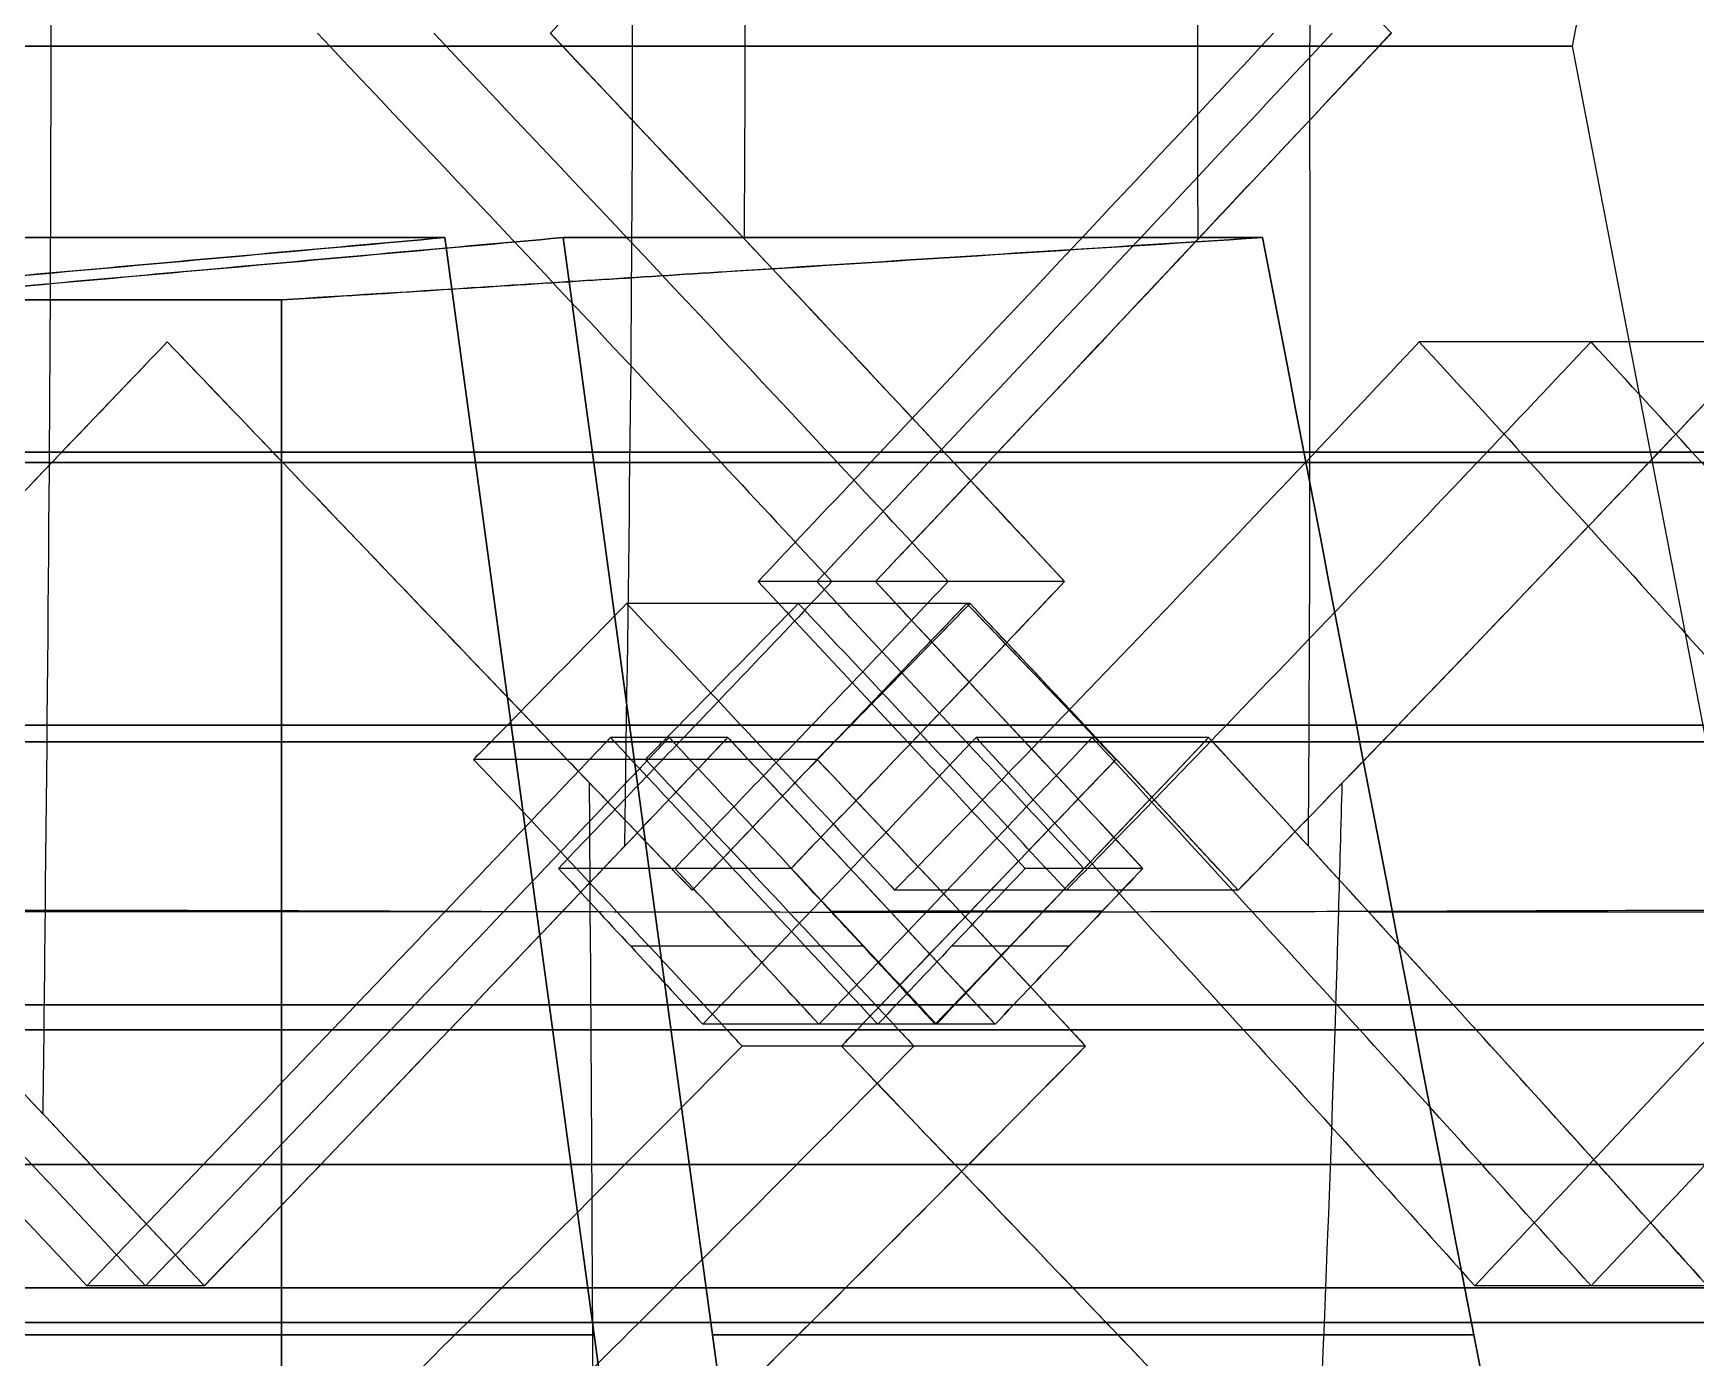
# Model space of a CAD drawing. Header units: millimetres. Extents: x -184 to 184, y -148 to 146.
# Drawn here: x 16.05 to 35.65, y -16.62 to -1 of the extents above; entities that cross this region are included whole.
import ezdxf

# ---------------------------------------------------------------- set-up
doc = ezdxf.new("R2010")
doc.units = ezdxf.units.MM
doc.header["$MEASUREMENT"] = 0
doc.layers.add('Rim', color=1, linetype='Continuous', true_color=0xff0000)
doc.layers.add('Tyre', color=7, linetype='Continuous', true_color=0x000000)

msp = doc.modelspace()

# ---------------------------------------------------------------- linework, layer by layer
at = {"layer": 'Rim'}
msp.add_lwpolyline([(39.275, -27.538), (34.201, -1.155)], dxfattribs=at)
at = {"layer": 'Rim', "extrusion": (-4.15509e-16, 1, 0)}
msp.add_circle((0, 0, -1.155), 34.201, dxfattribs=at)
at = {"layer": 'Rim', "extrusion": (0, 1, 0)}
msp.add_circle((0, 0, -14.346), 36.738, dxfattribs=at)
at = {"layer": 'Rim', "extrusion": (-3.52178e-15, 1, -1.1894e-14)}
msp.add_arc((0, 0, -3.411), 30.562, 91.8504, 133.1496, dxfattribs=at)
at = {"layer": 'Rim', "extrusion": (-6.34579e-15, 1, 1.18746e-14)}
msp.add_arc((0, 0, -3.411), 30.562, 226.8504, 268.1496, dxfattribs=at)
at = {"layer": 'Rim', "extrusion": (-6.43289e-15, 1, -4.09177e-15)}
msp.add_arc((0, 0, -3.411), 30.562, 136.8504, 178.1496, dxfattribs=at)
at = {"layer": 'Rim', "extrusion": (-4.68674e-15, 1, 5.14127e-16)}
msp.add_arc((0, 0, -3.411), 30.562, 181.8504, 223.1496, dxfattribs=at)
at = {"layer": 'Rim', "extrusion": (-3.61692e-08, 1, 8.11562e-09)}
msp.add_arc((0, 0, -4.146), 19, 182.9772, 222.0228, dxfattribs=at)
at = {"layer": 'Rim', "extrusion": (-3.13141e-08, 1, -1.98369e-08)}
msp.add_arc((0, 0, -4.146), 19, 137.9772, 177.0228, dxfattribs=at)
at = {"layer": 'Rim', "extrusion": (0, 1, 0)}
for start, end in [(91.7109, 133.2891), (226.7109, 268.2891), (136.7109, 178.2891), (181.7109, 223.2891)]:
    msp.add_arc((0, 0, -16.354), 33.051, start, end, dxfattribs=at)
at = {"layer": 'Rim'}
for points, degree in [([(34.201, -1.155), (36.738, 12.037), (39.275, 25.229)], 2), ([(20.901, -3.411, 22.297), (22.075, -12.04, 23.471), (23.249, -20.668, 24.645), (24.423, -29.296, 25.818)], 3), ([(24.423, -29.296, -25.818), (23.249, -20.668, -24.645), (22.075, -12.039, -23.471), (20.901, -3.411, -22.297)], 3), ([(25.818, -29.296, 24.423), (24.645, -20.668, 23.249), (23.471, -12.039, 22.075), (22.297, -3.411, 20.901)], 3), ([(22.297, -3.411, -20.901), (23.471, -12.04, -22.075), (24.645, -20.668, -23.249), (25.818, -29.296, -24.423)], 3), ([(35.526, -29.296, -0.987), (33.866, -20.668, -0.987), (32.206, -12.039, -0.987), (30.546, -3.411, -0.987)], 3), ([(30.546, -3.411, 0.987), (32.206, -12.04, 0.987), (33.866, -20.668, 0.987), (35.526, -29.296, 0.987)], 3), ([(18.974, -4.146, 0.987), (18.974, -23.248, 0.987), (18.974, -42.349, 0.987)], 2), ([(18.974, -42.349, -0.987), (18.974, -23.248, -0.987), (18.974, -4.146, -0.987)], 2)]:
    msp.add_open_spline(points, degree=degree, dxfattribs=at)
for points, knots in [([(20.901, -3.411, -22.297), (19.435, -3.543, -20.83), (17.968, -3.675, -19.363), (15.768, -3.873, -17.163), (15.034, -3.939, -16.43), (13.774, -4.052, -15.169), (13.246, -4.099, -14.642), (12.719, -4.146, -14.115)], [0, 0, 0, 0, 6.235432, 6.235432, 9.353148, 9.353148, 11.594778, 11.594778, 11.594778, 11.594778]), ([(12.719, -4.146, 14.115), (12.846, -4.135, 14.241), (12.972, -4.124, 14.368), (13.467, -4.079, 14.863), (13.837, -4.046, 15.232), (14.946, -3.946, 16.342), (15.688, -3.88, 17.083), (17.918, -3.679, 19.314), (19.408, -3.546, 20.804), (20.901, -3.411, 22.297)], [1.699926, 1.699926, 1.699926, 1.699926, 2.243226, 2.243226, 3.820114, 3.820114, 6.974567, 6.974567, 13.285135, 13.285135, 13.285135, 13.285135]), ([(22.297, -3.411, 20.901), (20.83, -3.543, 19.435), (19.363, -3.675, 17.968), (17.163, -3.873, 15.768), (16.43, -3.939, 15.034), (15.169, -4.052, 13.774), (14.642, -4.099, 13.246), (14.115, -4.146, 12.719)], [0, 0, 0, 0, 6.235432, 6.235432, 9.353148, 9.353148, 11.594778, 11.594778, 11.594778, 11.594778]), ([(14.115, -4.146, -12.719), (14.241, -4.135, -12.846), (14.368, -4.124, -12.972), (14.863, -4.079, -13.467), (15.232, -4.046, -13.837), (16.342, -3.946, -14.946), (17.083, -3.88, -15.688), (19.314, -3.679, -17.918), (20.804, -3.546, -19.408), (22.297, -3.411, -20.901)], [1.699925, 1.699925, 1.699925, 1.699925, 2.243225, 2.243225, 3.820113, 3.820113, 6.974566, 6.974566, 13.285135, 13.285135, 13.285135, 13.285135]), ([(30.546, -3.411, -0.987), (28.472, -3.543, -0.987), (26.397, -3.675, -0.987), (23.286, -3.873, -0.987), (22.249, -3.939, -0.987), (20.466, -4.052, -0.987), (19.72, -4.099, -0.987), (18.974, -4.146, -0.987)], [0, 0, 0, 0, 6.235432, 6.235432, 9.353148, 9.353148, 11.594778, 11.594778, 11.594778, 11.594778]), ([(18.974, -4.146, 0.987), (19.154, -4.135, 0.987), (19.332, -4.124, 0.987), (20.033, -4.079, 0.987), (20.555, -4.046, 0.987), (22.124, -3.946, 0.987), (23.173, -3.88, 0.987), (26.327, -3.679, 0.987), (28.435, -3.546, 0.987), (30.546, -3.411, 0.987)], [1.699926, 1.699926, 1.699926, 1.699926, 2.243226, 2.243226, 3.820114, 3.820114, 6.974567, 6.974567, 13.285135, 13.285135, 13.285135, 13.285135])]:
    msp.add_open_spline(points, degree=3, knots=knots, dxfattribs=at)
at = {"layer": 'Tyre'}
for p, q in [((17.628, -4.641, 132.051), (17.628, -4.641, 121.884)), ((36.444, -4.641, -128.141), (32.393, -4.641, -118.816)), ((16.265, -6.065, 132.194), (16.265, -6.065, 122.027)), ((18.991, -6.065, 131.817), (18.991, -6.065, 121.65)), ((26.904, -6.065, 130.469), (24.161, -6.065, 120.679)), ((27.305, -6.065, -130.385), (25.921, -6.065, -120.313)), ((35.101, -6.065, -128.47), (31.05, -6.065, -119.144)), ((37.751, -6.065, -127.729), (33.7, -6.065, -118.404)), ((25.979, -7.469, -130.61), (24.595, -7.469, -120.537)), ((28.21, -7.469, 130.146), (25.467, -7.469, 120.356)), ((27.095, -7.727, -130.284), (23.045, -7.727, -120.958)), ((27.056, -7.727, 130.292), (27.056, -7.727, 120.125)), ((25.496, -9.358, -130.521), (21.446, -9.358, -121.196)), ((22.143, -9.358, 131.175), (22.143, -9.358, 121.008)), ((24.19, -9.358, -130.873), (22.806, -9.358, -120.8)), ((24.238, -9.308, -130.867), (22.854, -9.308, -120.794)), ((24.285, -9.358, -130.855), (22.901, -9.358, -120.783)), ((26.413, -9.358, 130.435), (23.67, -9.358, 120.645)), ((28.627, -9.358, -129.893), (24.577, -9.358, -120.568)), ((25.495, -9.358, 130.544), (25.495, -9.358, 120.377)), ((27.742, -9.358, -130.159), (26.358, -9.358, -120.086)), ((29.861, -9.358, 129.697), (27.118, -9.358, 119.906)), ((29.909, -9.308, 129.689), (27.166, -9.308, 119.898)), ((29.955, -9.358, 129.675), (27.212, -9.358, 119.885)), ((31.954, -9.358, -129.137), (27.903, -9.358, -119.811)), ((28.617, -9.358, 129.873), (28.617, -9.358, 119.705)), ((25.292, -9.566, -130.548), (21.241, -9.566, -121.223)), ((28.816, -9.566, 129.816), (28.816, -9.566, 119.649)), ((24.984, -10.851, 130.631), (22.241, -10.851, 120.841)), ((29.131, -10.851, -129.77), (27.747, -10.851, -119.697)), ((23.819, -11.109, 130.775), (23.819, -11.109, 120.608)), ((30.257, -11.109, -129.437), (26.206, -11.109, -120.112)), ((25.836, -11.77, 130.411), (23.093, -11.77, 120.621)), ((28.262, -11.77, -129.907), (26.878, -11.77, -119.835)), ((26.685, -12.69, 130.18), (23.942, -12.69, 120.39)), ((27.391, -12.69, -130.034), (26.007, -12.69, -119.961)), ((20.957, -12.755, -131.23), (19.573, -12.755, -121.158)), ((28.278, -12.755, -129.762), (24.228, -12.755, -120.437)), ((25.763, -12.755, 130.285), (25.763, -12.755, 120.118)), ((33.063, -12.755, 128.715), (30.32, -12.755, 118.924)), ((28.457, -12.948, -129.71), (24.406, -12.948, -120.385)), ((25.579, -12.948, 130.308), (25.579, -12.948, 120.141)), ((18.064, -15.776, -131.416), (16.68, -15.776, -121.344)), ((35.791, -15.776, 127.733), (33.048, -15.776, 117.943)), ((25.218, -16.206, -130.082), (21.167, -16.206, -120.757)), ((28.698, -16.206, 129.359), (28.698, -16.206, 119.192))]:
    msp.add_line(p, q, dxfattribs=at)
at = {"layer": 'Tyre', "extrusion": (0, 1, 0)}
for centre, radius in [((-0.002, 0, -6.065), 128.817), ((-0.002, 0, -5.943), 124.819), ((-0.002, 0, -9.163), 124.692), ((-0.002, 0, -9.358), 128.687), ((-0.002, 0, -12.46), 124.497), ((-0.002, 0, -12.755), 128.486), ((-0.002, 0, -15.797), 124.225), ((-0.002, 0, -16.206), 128.204)]:
    msp.add_circle(centre, radius, dxfattribs=at)
at = {"layer": 'Tyre'}
for points, knots in [([(16.164, -13.749, -131.838), (16.173, -12.954, -131.897), (16.219, -8.694, -132.18), (16.289, -0.961, -132.395), (16.218, 6.745, -132.182), (16.172, 10.979, -131.897), (16.164, 11.747, -131.839)], [30.013322, 30.013322, 30.013322, 30.013322, 32.39871, 42.799028, 53.199346, 55.50591, 55.50591, 55.50591, 55.50591]), ([(23.023, -10.588, -131.02), (23.071, -7.386, -131.199), (23.161, -0.987, -131.367), (23.071, 5.411, -131.207), (23.023, 8.587, -131.022)], [33.173921, 33.173921, 33.173921, 33.173921, 42.799028, 52.345621, 52.345621, 52.345621, 52.345621]), ([(31.085, -10.588, 129.344), (31.111, -7.386, 129.528), (31.096, -0.987, 129.718), (31.115, 5.411, 129.535), (31.086, 8.587, 129.346)], [33.173921, 33.173921, 33.173921, 33.173921, 42.799028, 52.345621, 52.345621, 52.345621, 52.345621]), ([(28.21, 5.467, 130.147), (27.22, 4.4, 130.4), (26.225, 3.333, 130.631), (24.201, 1.177, 131.064), (23.175, 0.087, 131.262), (22.146, -1.001, 131.46)], [-373.109176, -373.109176, -373.109176, -373.109176, -368.676402, -368.676402, -364.144796, -364.144796, -364.144796, -364.144796]), ([(25.979, 5.467, -130.61), (26.988, 4.4, -130.448), (27.993, 3.333, -130.264), (30.021, 1.177, -129.855), (31.042, 0.087, -129.627), (32.064, -1.001, -129.399)], [-373.109176, -373.109176, -373.109176, -373.109176, -368.676402, -368.676402, -364.144796, -364.144796, -364.144796, -364.144796]), ([(24.434, -3.428, 131.004), (24.44, -2.606, 131.014), (24.446, -0.987, 131.024), (24.441, 0.631, 131.018), (24.435, 1.427, 131.01)], [40.336225, 40.336225, 40.336225, 40.336225, 42.799028, 45.183821, 45.183821, 45.183821, 45.183821]), ([(29.784, -3.428, -129.892), (29.783, -2.606, -129.904), (29.781, -0.987, -129.916), (29.783, 0.631, -129.908), (29.785, 1.427, -129.899)], [40.336225, 40.336225, 40.336225, 40.336225, 42.799028, 45.183821, 45.183821, 45.183821, 45.183821]), ([(19.398, -1.001, 121.646), (20.998, -2.687, 121.374), (22.586, -4.375, 121.052), (24.161, -6.065, 120.679), (24.597, -6.533, 120.575), (25.032, -7.001, 120.468), (25.467, -7.469, 120.356)], [-866.838133, -866.838133, -866.838133, -866.838133, -859.818454, -859.818454, -859.818454, -857.873838, -857.873838, -857.873838, -857.873838]), ([(26.838, -7.469, 125.251), (26.404, -7.001, 125.363), (25.969, -6.533, 125.47), (25.532, -6.065, 125.574), (23.958, -4.375, 125.947), (22.37, -2.687, 126.269), (20.77, -1.001, 126.541)], [857.873838, 857.873838, 857.873838, 857.873838, 859.818454, 859.818454, 859.818454, 866.838133, 866.838133, 866.838133, 866.838133]), ([(28.21, -7.469, 130.146), (27.776, -7.001, 130.258), (27.34, -6.533, 130.365), (26.904, -6.065, 130.469), (25.329, -4.375, 130.842), (23.741, -2.687, 131.164), (22.142, -1.001, 131.436)], [857.873838, 857.873838, 857.873838, 857.873838, 859.818454, 859.818454, 859.818454, 866.838133, 866.838133, 866.838133, 866.838133]), ([(22.146, -1.001, 131.46), (23.173, -2.089, 131.253), (24.2, -3.178, 131.057), (26.224, -5.335, 130.628), (27.22, -6.402, 130.399), (28.21, -7.469, 130.146)], [-364.144796, -364.144796, -364.144796, -364.144796, -359.613713, -359.613713, -355.180501, -355.180501, -355.180501, -355.180501]), ([(30.674, -1.001, -119.303), (29.099, -2.687, -119.691), (27.514, -4.375, -120.028), (25.921, -6.065, -120.313), (25.479, -6.533, -120.392), (25.037, -7.001, -120.467), (24.595, -7.469, -120.537)], [-866.838133, -866.838133, -866.838133, -866.838133, -859.818454, -859.818454, -859.818454, -857.873838, -857.873838, -857.873838, -857.873838]), ([(25.287, -7.469, -125.574), (25.73, -7.001, -125.503), (26.172, -6.533, -125.428), (26.613, -6.065, -125.349), (28.206, -4.375, -125.064), (29.791, -2.687, -124.727), (31.367, -1.001, -124.339)], [857.873838, 857.873838, 857.873838, 857.873838, 859.818454, 859.818454, 859.818454, 866.838133, 866.838133, 866.838133, 866.838133]), ([(32.064, -1.001, -129.399), (31.04, -2.089, -129.618), (30.019, -3.178, -129.847), (27.993, -5.335, -130.26), (26.988, -6.402, -130.447), (25.979, -7.469, -130.61)], [-364.144796, -364.144796, -364.144796, -364.144796, -359.613713, -359.613713, -355.180501, -355.180501, -355.180501, -355.180501]), ([(25.979, -7.469, -130.61), (26.422, -7.001, -130.539), (26.864, -6.533, -130.464), (27.305, -6.065, -130.385), (28.899, -4.375, -130.101), (30.483, -2.687, -129.763), (32.059, -1.001, -129.375)], [857.873838, 857.873838, 857.873838, 857.873838, 859.818454, 859.818454, 859.818454, 866.838133, 866.838133, 866.838133, 866.838133]), ([(11.437, -11.109, 132.491), (11.995, -10.525, 132.475), (12.554, -9.942, 132.453), (13.113, -9.358, 132.425), (14.164, -8.259, 132.371), (15.215, -7.162, 132.293), (16.265, -6.065, 132.194), (16.719, -5.59, 132.15), (17.174, -5.115, 132.103), (17.628, -4.641, 132.051)], [629.583304, 629.583304, 629.583304, 629.583304, 632.008427, 632.008427, 632.008427, 636.573355, 636.573355, 636.573355, 638.549343, 638.549343, 638.549343, 638.549343]), ([(17.628, -4.641, 121.884), (17.174, -5.115, 121.936), (16.72, -5.59, 121.983), (16.265, -6.065, 122.027), (15.215, -7.162, 122.126), (14.164, -8.259, 122.204), (13.113, -9.358, 122.258), (12.554, -9.942, 122.286), (11.995, -10.525, 122.308), (11.437, -11.109, 122.323)], [-638.549343, -638.549343, -638.549343, -638.549343, -636.573355, -636.573355, -636.573355, -632.008427, -632.008427, -632.008427, -629.583304, -629.583304, -629.583304, -629.583304]), ([(11.437, -11.109, 127.407), (11.995, -10.525, 127.392), (12.554, -9.942, 127.37), (13.113, -9.358, 127.341), (14.164, -8.259, 127.287), (15.215, -7.162, 127.21), (16.265, -6.065, 127.11), (16.72, -5.59, 127.067), (17.174, -5.115, 127.02), (17.628, -4.641, 126.968)], [629.583304, 629.583304, 629.583304, 629.583304, 632.008427, 632.008427, 632.008427, 636.573355, 636.573355, 636.573355, 638.549343, 638.549343, 638.549343, 638.549343]), ([(17.628, -4.641, 132.051), (18.082, -5.116, 131.977), (18.537, -5.59, 131.899), (18.991, -6.065, 131.817), (20.044, -7.165, 131.626), (21.094, -8.263, 131.413), (22.143, -9.358, 131.175), (22.702, -9.942, 131.049), (23.261, -10.526, 130.915), (23.819, -11.109, 130.775)], [638.549343, 638.549343, 638.549343, 638.549343, 640.53408, 640.53408, 640.53408, 645.138142, 645.138142, 645.138142, 647.595223, 647.595223, 647.595223, 647.595223]), ([(23.819, -11.109, 120.608), (23.261, -10.526, 120.748), (22.702, -9.942, 120.882), (22.143, -9.358, 121.008), (21.094, -8.263, 121.246), (20.044, -7.165, 121.459), (18.991, -6.065, 121.65), (18.537, -5.59, 121.732), (18.082, -5.116, 121.81), (17.628, -4.641, 121.884)], [-647.595223, -647.595223, -647.595223, -647.595223, -645.138142, -645.138142, -645.138142, -640.53408, -640.53408, -640.53408, -638.549343, -638.549343, -638.549343, -638.549343]), ([(17.628, -4.641, 126.968), (18.082, -5.116, 126.894), (18.537, -5.59, 126.816), (18.991, -6.065, 126.734), (20.044, -7.165, 126.543), (21.094, -8.263, 126.329), (22.143, -9.358, 126.092), (22.702, -9.942, 125.965), (23.261, -10.526, 125.832), (23.819, -11.109, 125.691)], [638.549343, 638.549343, 638.549343, 638.549343, 640.53408, 640.53408, 640.53408, 645.138142, 645.138142, 645.138142, 647.595223, 647.595223, 647.595223, 647.595223]), ([(26.206, -11.109, -120.112), (26.774, -10.526, -120.018), (27.34, -9.942, -119.918), (27.903, -9.358, -119.811), (28.959, -8.263, -119.611), (30.008, -7.165, -119.388), (31.05, -6.065, -119.144), (31.499, -5.59, -119.039), (31.947, -5.116, -118.929), (32.393, -4.641, -118.816)], [-647.595223, -647.595223, -647.595223, -647.595223, -645.138142, -645.138142, -645.138142, -640.53408, -640.53408, -640.53408, -638.549343, -638.549343, -638.549343, -638.549343]), ([(34.419, -4.641, -123.479), (33.972, -5.116, -123.592), (33.525, -5.59, -123.701), (33.075, -6.065, -123.807), (32.034, -7.165, -124.051), (30.985, -8.263, -124.274), (29.928, -9.358, -124.474), (29.365, -9.942, -124.581), (28.799, -10.526, -124.681), (28.231, -11.109, -124.774)], [638.549343, 638.549343, 638.549343, 638.549343, 640.53408, 640.53408, 640.53408, 645.138142, 645.138142, 645.138142, 647.595223, 647.595223, 647.595223, 647.595223]), ([(36.444, -4.641, -128.141), (35.998, -5.116, -128.255), (35.55, -5.59, -128.364), (35.101, -6.065, -128.469), (34.059, -7.165, -128.714), (33.01, -8.263, -128.936), (31.954, -9.358, -129.137), (31.39, -9.942, -129.243), (30.824, -10.526, -129.344), (30.257, -11.109, -129.437)], [638.549343, 638.549343, 638.549343, 638.549343, 640.53408, 640.53408, 640.53408, 645.138142, 645.138142, 645.138142, 647.595223, 647.595223, 647.595223, 647.595223]), ([(32.393, -4.641, -118.816), (32.83, -5.115, -118.682), (33.266, -5.59, -118.545), (33.7, -6.065, -118.404), (34.703, -7.162, -118.077), (35.697, -8.259, -117.729), (36.683, -9.358, -117.36), (37.207, -9.942, -117.163), (37.728, -10.525, -116.961), (38.247, -11.109, -116.752)], [-638.549343, -638.549343, -638.549343, -638.549343, -636.573355, -636.573355, -636.573355, -632.008427, -632.008427, -632.008427, -629.583304, -629.583304, -629.583304, -629.583304]), ([(40.272, -11.109, -121.415), (39.754, -10.525, -121.624), (39.232, -9.942, -121.826), (38.709, -9.358, -122.022), (37.723, -8.259, -122.392), (36.728, -7.162, -122.74), (35.725, -6.065, -123.066), (35.291, -5.59, -123.208), (34.856, -5.115, -123.345), (34.419, -4.641, -123.479)], [629.583304, 629.583304, 629.583304, 629.583304, 632.008427, 632.008427, 632.008427, 636.573355, 636.573355, 636.573355, 638.549343, 638.549343, 638.549343, 638.549343]), ([(25.467, -7.469, 120.356), (24.869, -8.099, 120.46), (24.271, -8.729, 120.556), (23.67, -9.358, 120.645), (23.195, -9.856, 120.715), (22.718, -10.354, 120.781), (22.241, -10.851, 120.841)], [-857.873838, -857.873838, -857.873838, -857.873838, -855.251012, -855.251012, -855.251012, -853.1746, -853.1746, -853.1746, -853.1746]), ([(23.612, -10.851, 125.736), (24.09, -10.354, 125.676), (24.566, -9.856, 125.61), (25.042, -9.358, 125.54), (25.642, -8.729, 125.451), (26.241, -8.099, 125.355), (26.838, -7.469, 125.251)], [853.1746, 853.1746, 853.1746, 853.1746, 855.251012, 855.251012, 855.251012, 857.873838, 857.873838, 857.873838, 857.873838]), ([(24.595, -7.469, -120.537), (25.184, -8.099, -120.395), (25.771, -8.729, -120.244), (26.358, -9.358, -120.086), (26.822, -9.856, -119.961), (27.285, -10.354, -119.832), (27.747, -10.851, -119.697)], [-857.873838, -857.873838, -857.873838, -857.873838, -855.251012, -855.251012, -855.251012, -853.1746, -853.1746, -853.1746, -853.1746]), ([(24.984, -10.851, 130.631), (25.461, -10.354, 130.571), (25.938, -9.856, 130.505), (26.413, -9.358, 130.435), (27.014, -8.729, 130.346), (27.613, -8.099, 130.25), (28.21, -7.469, 130.146)], [853.1746, 853.1746, 853.1746, 853.1746, 855.251012, 855.251012, 855.251012, 857.873838, 857.873838, 857.873838, 857.873838]), ([(28.439, -10.851, -124.733), (27.977, -10.354, -124.868), (27.514, -9.856, -124.998), (27.05, -9.358, -125.123), (26.464, -8.729, -125.28), (25.876, -8.099, -125.431), (25.287, -7.469, -125.574)], [853.1746, 853.1746, 853.1746, 853.1746, 855.251012, 855.251012, 855.251012, 857.873838, 857.873838, 857.873838, 857.873838]), ([(29.131, -10.851, -129.77), (28.669, -10.354, -129.904), (28.206, -9.856, -130.034), (27.742, -9.358, -130.159), (27.156, -8.729, -130.317), (26.568, -8.099, -130.467), (25.979, -7.469, -130.61)], [853.1746, 853.1746, 853.1746, 853.1746, 855.251012, 855.251012, 855.251012, 857.873838, 857.873838, 857.873838, 857.873838]), ([(21.241, -9.566, -121.223), (21.309, -9.496, -121.214), (21.378, -9.427, -121.205), (21.446, -9.358, -121.196), (21.98, -8.815, -121.122), (22.513, -8.271, -121.043), (23.045, -7.727, -120.958)], [-654.890963, -654.890963, -654.890963, -654.890963, -654.598145, -654.598145, -654.598145, -652.301989, -652.301989, -652.301989, -652.301989]), ([(23.045, -7.727, -120.958), (23.557, -8.27, -120.834), (24.068, -8.814, -120.703), (24.577, -9.358, -120.568), (25.122, -9.941, -120.422), (25.665, -10.525, -120.27), (26.206, -11.109, -120.112)], [-652.301989, -652.301989, -652.301989, -652.301989, -650.030444, -650.030444, -650.030444, -647.595223, -647.595223, -647.595223, -647.595223]), ([(25.07, -7.727, -125.621), (24.539, -8.271, -125.706), (24.006, -8.815, -125.785), (23.471, -9.358, -125.858), (23.403, -9.427, -125.868), (23.335, -9.496, -125.877), (23.266, -9.566, -125.886)], [652.301989, 652.301989, 652.301989, 652.301989, 654.598145, 654.598145, 654.598145, 654.890963, 654.890963, 654.890963, 654.890963]), ([(23.819, -11.109, 130.775), (24.378, -10.525, 130.705), (24.937, -9.941, 130.628), (25.495, -9.358, 130.544), (26.016, -8.814, 130.466), (26.536, -8.27, 130.382), (27.056, -7.727, 130.292)], [647.595223, 647.595223, 647.595223, 647.595223, 650.030444, 650.030444, 650.030444, 652.301989, 652.301989, 652.301989, 652.301989]), ([(27.056, -7.727, 120.125), (26.536, -8.27, 120.215), (26.016, -8.814, 120.299), (25.495, -9.358, 120.377), (24.937, -9.941, 120.461), (24.378, -10.525, 120.538), (23.819, -11.109, 120.608)], [-652.301989, -652.301989, -652.301989, -652.301989, -650.030444, -650.030444, -650.030444, -647.595223, -647.595223, -647.595223, -647.595223]), ([(23.819, -11.109, 125.691), (24.378, -10.525, 125.621), (24.937, -9.941, 125.544), (25.495, -9.358, 125.46), (26.016, -8.814, 125.382), (26.536, -8.27, 125.298), (27.056, -7.727, 125.208)], [647.595223, 647.595223, 647.595223, 647.595223, 650.030444, 650.030444, 650.030444, 652.301989, 652.301989, 652.301989, 652.301989]), ([(28.231, -11.109, -124.774), (27.691, -10.525, -124.933), (27.147, -9.941, -125.085), (26.602, -9.358, -125.23), (26.093, -8.814, -125.366), (25.582, -8.27, -125.496), (25.07, -7.727, -125.621)], [647.595223, 647.595223, 647.595223, 647.595223, 650.030444, 650.030444, 650.030444, 652.301989, 652.301989, 652.301989, 652.301989]), ([(27.095, -7.727, -130.284), (26.564, -8.271, -130.368), (26.031, -8.815, -130.447), (25.496, -9.358, -130.521), (25.428, -9.427, -130.53), (25.36, -9.496, -130.539), (25.292, -9.566, -130.548)], [652.301989, 652.301989, 652.301989, 652.301989, 654.598145, 654.598145, 654.598145, 654.890963, 654.890963, 654.890963, 654.890963]), ([(27.056, -7.727, 130.292), (27.577, -8.271, 130.158), (28.098, -8.815, 130.018), (28.617, -9.358, 129.872), (28.683, -9.427, 129.853), (28.75, -9.496, 129.835), (28.816, -9.566, 129.816)], [652.301989, 652.301989, 652.301989, 652.301989, 654.598145, 654.598145, 654.598145, 654.890963, 654.890963, 654.890963, 654.890963]), ([(28.816, -9.566, 119.649), (28.75, -9.496, 119.668), (28.684, -9.427, 119.687), (28.617, -9.358, 119.705), (28.098, -8.815, 119.851), (27.577, -8.271, 119.991), (27.056, -7.727, 120.125)], [-654.890963, -654.890963, -654.890963, -654.890963, -654.598145, -654.598145, -654.598145, -652.301989, -652.301989, -652.301989, -652.301989]), ([(27.056, -7.727, 125.208), (27.577, -8.271, 125.074), (28.098, -8.815, 124.935), (28.617, -9.358, 124.789), (28.684, -9.427, 124.77), (28.75, -9.496, 124.752), (28.816, -9.566, 124.733)], [652.301989, 652.301989, 652.301989, 652.301989, 654.598145, 654.598145, 654.598145, 654.890963, 654.890963, 654.890963, 654.890963]), ([(30.257, -11.109, -129.437), (29.716, -10.525, -129.596), (29.173, -9.941, -129.748), (28.627, -9.358, -129.893), (28.118, -8.814, -130.029), (27.608, -8.27, -130.159), (27.095, -7.727, -130.284)], [647.595223, 647.595223, 647.595223, 647.595223, 650.030444, 650.030444, 650.030444, 652.301989, 652.301989, 652.301989, 652.301989]), ([(16.68, -15.776, -121.344), (15.738, -14.77, -121.566), (14.793, -13.763, -121.766), (13.844, -12.755, -121.945), (12.778, -11.623, -122.147), (11.708, -10.491, -122.322), (10.634, -9.358, -122.473), (10.618, -9.341, -122.476), (10.603, -9.324, -122.478), (10.587, -9.308, -122.48)], [-836.970222, -836.970222, -836.970222, -836.970222, -832.783144, -832.783144, -832.783144, -828.079396, -828.079396, -828.079396, -828.009693, -828.009693, -828.009693, -828.009693]), ([(11.279, -9.308, -127.516), (11.295, -9.324, -127.514), (11.311, -9.341, -127.512), (11.327, -9.358, -127.51), (12.4, -10.491, -127.359), (13.47, -11.623, -127.183), (14.536, -12.755, -126.981), (15.485, -13.763, -126.802), (16.431, -14.77, -126.602), (17.372, -15.776, -126.38)], [828.009693, 828.009693, 828.009693, 828.009693, 828.079396, 828.079396, 828.079396, 832.783144, 832.783144, 832.783144, 836.970222, 836.970222, 836.970222, 836.970222]), ([(11.971, -9.308, -132.553), (11.987, -9.324, -132.55), (12.003, -9.341, -132.548), (12.019, -9.358, -132.546), (13.092, -10.491, -132.395), (14.162, -11.623, -132.219), (15.228, -12.755, -132.018), (16.177, -13.763, -131.838), (17.123, -14.77, -131.638), (18.064, -15.776, -131.416)], [828.009693, 828.009693, 828.009693, 828.009693, 828.079396, 828.079396, 828.079396, 832.783144, 832.783144, 832.783144, 836.970222, 836.970222, 836.970222, 836.970222]), ([(22.854, -9.308, -120.794), (22.838, -9.324, -120.796), (22.822, -9.341, -120.798), (22.806, -9.358, -120.8), (21.731, -10.491, -120.945), (20.654, -11.623, -121.064), (19.573, -12.755, -121.158), (18.611, -13.763, -121.241), (17.646, -14.77, -121.303), (16.68, -15.776, -121.344)], [-845.930751, -845.930751, -845.930751, -845.930751, -845.861048, -845.861048, -845.861048, -841.1573, -841.1573, -841.1573, -836.970222, -836.970222, -836.970222, -836.970222]), ([(17.372, -15.776, -126.38), (18.339, -14.77, -126.34), (19.303, -13.763, -126.277), (20.265, -12.755, -126.194), (21.346, -11.623, -126.1), (22.424, -10.491, -125.981), (23.498, -9.358, -125.837), (23.514, -9.341, -125.835), (23.53, -9.324, -125.832), (23.546, -9.308, -125.83)], [836.970222, 836.970222, 836.970222, 836.970222, 841.1573, 841.1573, 841.1573, 845.861048, 845.861048, 845.861048, 845.930751, 845.930751, 845.930751, 845.930751]), ([(18.064, -15.776, -131.416), (19.031, -14.77, -131.376), (19.995, -13.763, -131.313), (20.957, -12.755, -131.23), (22.038, -11.623, -131.137), (23.116, -10.491, -131.017), (24.19, -9.358, -130.873), (24.206, -9.341, -130.871), (24.222, -9.324, -130.869), (24.238, -9.308, -130.867)], [836.970222, 836.970222, 836.970222, 836.970222, 841.1573, 841.1573, 841.1573, 845.861048, 845.861048, 845.861048, 845.930751, 845.930751, 845.930751, 845.930751]), ([(26.007, -12.69, -119.961), (24.976, -11.581, -120.259), (23.941, -10.47, -120.533), (22.901, -9.358, -120.783), (22.885, -9.341, -120.787), (22.869, -9.324, -120.79), (22.854, -9.308, -120.794)], [-850.629523, -850.629523, -850.629523, -850.629523, -846.000618, -846.000618, -846.000618, -845.930751, -845.930751, -845.930751, -845.930751]), ([(23.546, -9.308, -125.83), (23.562, -9.324, -125.827), (23.577, -9.341, -125.823), (23.593, -9.358, -125.819), (24.633, -10.47, -125.569), (25.669, -11.581, -125.296), (26.699, -12.69, -124.997)], [845.930751, 845.930751, 845.930751, 845.930751, 846.000618, 846.000618, 846.000618, 850.629523, 850.629523, 850.629523, 850.629523]), ([(23.942, -12.69, 120.39), (25.006, -11.581, 120.253), (26.065, -10.47, 120.092), (27.118, -9.358, 119.906), (27.134, -9.341, 119.904), (27.15, -9.324, 119.901), (27.166, -9.308, 119.898)], [-850.629523, -850.629523, -850.629523, -850.629523, -846.000618, -846.000618, -846.000618, -845.930751, -845.930751, -845.930751, -845.930751]), ([(24.238, -9.308, -130.867), (24.254, -9.324, -130.863), (24.27, -9.341, -130.859), (24.285, -9.358, -130.856), (25.325, -10.47, -130.606), (26.361, -11.581, -130.332), (27.391, -12.69, -130.034)], [845.930751, 845.930751, 845.930751, 845.930751, 846.000618, 846.000618, 846.000618, 850.629523, 850.629523, 850.629523, 850.629523]), ([(28.537, -9.308, 124.793), (28.521, -9.324, 124.796), (28.506, -9.341, 124.799), (28.49, -9.358, 124.801), (27.436, -10.47, 124.987), (26.377, -11.581, 125.148), (25.313, -12.69, 125.285)], [845.930751, 845.930751, 845.930751, 845.930751, 846.000618, 846.000618, 846.000618, 850.629523, 850.629523, 850.629523, 850.629523]), ([(29.909, -9.308, 129.689), (29.893, -9.324, 129.691), (29.877, -9.341, 129.694), (29.861, -9.358, 129.697), (28.808, -10.47, 129.882), (27.749, -11.581, 130.044), (26.685, -12.69, 130.18)], [845.930751, 845.930751, 845.930751, 845.930751, 846.000618, 846.000618, 846.000618, 850.629523, 850.629523, 850.629523, 850.629523]), ([(27.166, -9.308, 119.898), (27.181, -9.324, 119.894), (27.197, -9.341, 119.889), (27.212, -9.358, 119.885), (28.255, -10.491, 119.589), (29.291, -11.623, 119.269), (30.32, -12.755, 118.924), (31.235, -13.763, 118.617), (32.145, -14.77, 118.29), (33.048, -15.776, 117.943)], [-845.930751, -845.930751, -845.930751, -845.930751, -845.861048, -845.861048, -845.861048, -841.1573, -841.1573, -841.1573, -836.970222, -836.970222, -836.970222, -836.970222]), ([(34.419, -15.776, 122.838), (33.516, -14.77, 123.186), (32.607, -13.763, 123.512), (31.691, -12.755, 123.819), (30.663, -11.623, 124.164), (29.627, -10.491, 124.484), (28.584, -9.358, 124.78), (28.568, -9.341, 124.784), (28.553, -9.324, 124.789), (28.537, -9.308, 124.793)], [836.970222, 836.970222, 836.970222, 836.970222, 841.1573, 841.1573, 841.1573, 845.861048, 845.861048, 845.861048, 845.930751, 845.930751, 845.930751, 845.930751]), ([(35.791, -15.776, 127.733), (34.888, -14.77, 128.081), (33.979, -13.763, 128.408), (33.063, -12.755, 128.715), (32.034, -11.623, 129.06), (30.998, -10.491, 129.38), (29.955, -9.358, 129.675), (29.94, -9.341, 129.68), (29.924, -9.324, 129.684), (29.909, -9.308, 129.689)], [836.970222, 836.970222, 836.970222, 836.970222, 841.1573, 841.1573, 841.1573, 845.861048, 845.861048, 845.861048, 845.930751, 845.930751, 845.930751, 845.930751]), ([(33.048, -15.776, 117.943), (33.999, -14.77, 117.771), (34.946, -13.763, 117.578), (35.888, -12.755, 117.364), (36.946, -11.623, 117.124), (37.998, -10.491, 116.859), (39.043, -9.358, 116.57), (39.058, -9.341, 116.566), (39.074, -9.324, 116.562), (39.089, -9.308, 116.557)], [-836.970222, -836.970222, -836.970222, -836.970222, -832.783144, -832.783144, -832.783144, -828.079396, -828.079396, -828.079396, -828.009693, -828.009693, -828.009693, -828.009693]), ([(40.461, -9.308, 121.452), (40.445, -9.324, 121.457), (40.43, -9.341, 121.461), (40.414, -9.358, 121.465), (39.369, -10.491, 121.754), (38.318, -11.623, 122.02), (37.26, -12.755, 122.259), (36.318, -13.763, 122.473), (35.371, -14.77, 122.666), (34.419, -15.776, 122.838)], [828.009693, 828.009693, 828.009693, 828.009693, 828.079396, 828.079396, 828.079396, 832.783144, 832.783144, 832.783144, 836.970222, 836.970222, 836.970222, 836.970222]), ([(24.406, -12.948, -120.385), (24.347, -12.883, -120.402), (24.287, -12.819, -120.419), (24.228, -12.755, -120.437), (23.24, -11.69, -120.721), (22.244, -10.627, -120.983), (21.241, -9.566, -121.223)], [-659.598797, -659.598797, -659.598797, -659.598797, -659.331211, -659.331211, -659.331211, -654.890963, -654.890963, -654.890963, -654.890963]), ([(23.266, -9.566, -125.886), (24.269, -10.627, -125.646), (25.265, -11.69, -125.384), (26.253, -12.755, -125.099), (26.313, -12.819, -125.082), (26.372, -12.883, -125.065), (26.432, -12.948, -125.048)], [654.890963, 654.890963, 654.890963, 654.890963, 659.331211, 659.331211, 659.331211, 659.598797, 659.598797, 659.598797, 659.598797]), ([(25.292, -9.566, -130.548), (26.295, -10.627, -130.308), (27.291, -11.69, -130.046), (28.278, -12.755, -129.762), (28.338, -12.819, -129.745), (28.397, -12.883, -129.728), (28.457, -12.948, -129.71)], [654.890963, 654.890963, 654.890963, 654.890963, 659.331211, 659.331211, 659.331211, 659.598797, 659.598797, 659.598797, 659.598797]), ([(28.816, -9.566, 129.816), (27.8, -10.627, 129.995), (26.782, -11.69, 130.152), (25.763, -12.755, 130.285), (25.702, -12.819, 130.293), (25.64, -12.883, 130.301), (25.579, -12.948, 130.308)], [654.890963, 654.890963, 654.890963, 654.890963, 659.331211, 659.331211, 659.331211, 659.598797, 659.598797, 659.598797, 659.598797]), ([(25.579, -12.948, 120.141), (25.64, -12.883, 120.133), (25.702, -12.819, 120.126), (25.763, -12.755, 120.118), (26.782, -11.69, 119.985), (27.8, -10.627, 119.828), (28.816, -9.566, 119.649)], [-659.598797, -659.598797, -659.598797, -659.598797, -659.331211, -659.331211, -659.331211, -654.890963, -654.890963, -654.890963, -654.890963]), ([(28.816, -9.566, 124.733), (27.8, -10.627, 124.912), (26.782, -11.69, 125.068), (25.763, -12.755, 125.201), (25.702, -12.819, 125.209), (25.64, -12.883, 125.217), (25.579, -12.948, 125.225)], [654.890963, 654.890963, 654.890963, 654.890963, 659.331211, 659.331211, 659.331211, 659.598797, 659.598797, 659.598797, 659.598797]), ([(22.594, -29.005, 128.552), (22.621, -26.588, 129.158), (22.682, -20.674, 130.287), (22.634, -14.317, 130.824), (22.611, -10.35, 131.043), (22.608, -9.844, 131.069)], [14.758479, 14.758479, 14.758479, 14.758479, 21.998391, 32.39871, 33.919074, 33.919074, 33.919074, 33.919074]), ([(30.495, -29.005, -126.911), (30.712, -26.588, -127.477), (31.105, -20.674, -128.537), (31.363, -14.317, -129.01), (31.472, -10.35, -129.202), (31.485, -9.844, -129.224)], [14.758479, 14.758479, 14.758479, 14.758479, 21.998391, 32.39871, 33.919074, 33.919074, 33.919074, 33.919074]), ([(8.161, -11.364, 132.725), (8.383, -11.363, 132.711), (10.898, -11.358, 132.544), (15.705, -11.331, 132.089), (21.849, -11.363, 131.168), (25.596, -11.367, 130.422), (27.091, -11.367, 130.097)], [7.312289, 7.312289, 7.312289, 7.312289, 7.979294, 14.867092, 21.754891, 26.26662, 26.26662, 26.26662, 26.26662]), ([(22.286, -11.362, -131.101), (20.271, -11.364, -131.447), (17.473, -11.364, -131.859), (14.676, -11.365, -132.175), (13.918, -11.365, -132.253)], [-5.057408, -5.057408, -5.057408, -5.057408, 1.091495, 3.373133, 3.373133, 3.373133, 3.373133]), ([(45.396, -11.364, -124.988), (45.187, -11.363, -125.063), (42.813, -11.358, -125.912), (38.222, -11.331, -127.41), (32.22, -11.363, -129.013), (28.486, -11.367, -129.821), (26.986, -11.367, -130.119)], [7.312289, 7.312289, 7.312289, 7.312289, 7.979294, 14.867092, 21.754891, 26.26662, 26.26662, 26.26662, 26.26662]), ([(31.793, -11.362, 129.126), (33.779, -11.364, 128.64), (36.509, -11.364, 127.903), (39.201, -11.365, 127.078), (39.927, -11.365, 126.849)], [-5.057408, -5.057408, -5.057408, -5.057408, 1.091495, 3.373133, 3.373133, 3.373133, 3.373133]), ([(17.911, -19.416, -120.971), (19.003, -18.351, -120.927), (20.088, -17.281, -120.855), (21.167, -16.206, -120.757), (22.254, -15.124, -120.658), (23.333, -14.038, -120.534), (24.406, -12.948, -120.385)], [-668.78662, -668.78662, -668.78662, -668.78662, -664.20882, -664.20882, -664.20882, -659.598797, -659.598797, -659.598797, -659.598797]), ([(26.432, -12.948, -125.048), (25.359, -14.038, -125.196), (24.279, -15.124, -125.321), (23.193, -16.206, -125.42), (22.114, -17.281, -125.517), (21.028, -18.351, -125.59), (19.936, -19.416, -125.634)], [659.598797, 659.598797, 659.598797, 659.598797, 664.20882, 664.20882, 664.20882, 668.78662, 668.78662, 668.78662, 668.78662]), ([(28.457, -12.948, -129.71), (27.384, -14.038, -129.859), (26.304, -15.124, -129.984), (25.218, -16.206, -130.082), (24.139, -17.281, -130.18), (23.054, -18.351, -130.253), (21.962, -19.416, -130.297)], [659.598797, 659.598797, 659.598797, 659.598797, 664.20882, 664.20882, 664.20882, 668.78662, 668.78662, 668.78662, 668.78662]), ([(25.579, -12.948, 130.308), (26.622, -14.038, 130.018), (27.662, -15.124, 129.702), (28.698, -16.206, 129.359), (29.726, -17.281, 129.019), (30.751, -18.351, 128.653), (31.77, -19.416, 128.259)], [659.598797, 659.598797, 659.598797, 659.598797, 664.20882, 664.20882, 664.20882, 668.78662, 668.78662, 668.78662, 668.78662]), ([(31.77, -19.416, 118.091), (30.751, -18.351, 118.486), (29.726, -17.281, 118.852), (28.698, -16.206, 119.192), (27.662, -15.124, 119.534), (26.622, -14.038, 119.85), (25.579, -12.948, 120.141)], [-668.78662, -668.78662, -668.78662, -668.78662, -664.20882, -664.20882, -664.20882, -659.598797, -659.598797, -659.598797, -659.598797]), ([(25.579, -12.948, 125.225), (26.622, -14.038, 124.934), (27.662, -15.124, 124.618), (28.698, -16.206, 124.276), (29.726, -17.281, 123.935), (30.751, -18.351, 123.569), (31.77, -19.416, 123.175)], [659.598797, 659.598797, 659.598797, 659.598797, 664.20882, 664.20882, 664.20882, 668.78662, 668.78662, 668.78662, 668.78662])]:
    msp.add_open_spline(points, degree=3, knots=knots, dxfattribs=at)
for points in [[(17.628, -4.641, 132.051), (15.567, -6.795, 132.291), (13.505, -8.949, 132.44), (11.437, -11.109, 132.491)], [(23.82, -11.109, 130.778), (21.763, -8.962, 131.29), (19.701, -6.807, 131.715), (17.628, -4.641, 132.051)], [(30.257, -11.109, -129.44), (32.348, -8.962, -129.091), (34.408, -6.807, -128.658), (36.444, -4.641, -128.141)], [(28.21, -7.469, 130.146), (27.139, -8.598, 130.331), (26.064, -9.725, 130.494), (24.985, -10.852, 130.637)], [(25.979, -7.469, -130.61), (27.034, -8.598, -130.353), (28.085, -9.725, -130.074), (29.133, -10.852, -129.775)], [(27.056, -7.727, 130.29), (25.978, -8.853, 130.475), (24.9, -9.98, 130.638), (23.82, -11.109, 130.778)], [(25.292, -9.566, -130.548), (25.895, -8.954, -130.467), (26.496, -8.341, -130.378), (27.095, -7.727, -130.282)], [(28.816, -9.566, 129.816), (28.23, -8.954, 129.981), (27.643, -8.341, 130.139), (27.056, -7.727, 130.29)], [(27.095, -7.727, -130.282), (28.157, -8.853, -130.022), (29.211, -9.98, -129.742), (30.257, -11.109, -129.44)], [(18.065, -15.776, -131.42), (16.082, -13.657, -131.89), (13.984, -11.431, -132.271), (11.971, -9.308, -132.555)], [(24.238, -9.308, -130.867), (22.244, -11.41, -131.135), (20.08, -13.678, -131.331), (18.065, -15.776, -131.42)], [(27.391, -12.69, -130.032), (26.344, -11.564, -130.333), (25.294, -10.437, -130.612), (24.238, -9.308, -130.867)], [(26.685, -12.69, 130.179), (27.764, -11.564, 130.038), (28.839, -10.437, 129.875), (29.909, -9.308, 129.689)], [(29.909, -9.308, 129.689), (31.845, -11.41, 129.14), (33.908, -13.678, 128.458), (35.792, -15.776, 127.736)], [(28.458, -12.948, -129.718), (27.41, -11.818, -130.015), (26.355, -10.691, -130.291), (25.292, -9.566, -130.548)], [(25.58, -12.948, 130.316), (26.66, -11.818, 130.171), (27.738, -10.691, 130.003), (28.816, -9.566, 129.816)], [(22.241, -10.851, 120.841), (22.81, -11.464, 120.698), (23.377, -12.077, 120.548), (23.942, -12.69, 120.39)], [(25.313, -12.69, 125.285), (24.748, -12.077, 125.443), (24.181, -11.464, 125.593), (23.612, -10.851, 125.736)], [(26.685, -12.69, 130.18), (26.12, -12.077, 130.338), (25.553, -11.464, 130.488), (24.984, -10.851, 130.631)], [(24.985, -10.852, 130.637), (25.553, -11.464, 130.491), (26.12, -12.077, 130.338), (26.685, -12.69, 130.179)], [(27.747, -10.851, -119.697), (27.168, -11.464, -119.793), (26.588, -12.077, -119.881), (26.007, -12.69, -119.961)], [(26.699, -12.69, -124.997), (27.28, -12.077, -124.917), (27.86, -11.464, -124.829), (28.439, -10.851, -124.733)], [(27.391, -12.69, -130.034), (27.972, -12.077, -129.953), (28.552, -11.464, -129.865), (29.131, -10.851, -129.77)], [(29.133, -10.852, -129.775), (28.553, -11.464, -129.868), (27.972, -12.077, -129.953), (27.391, -12.69, -130.032)], [(25.452, -11.355, 130.516), (26.3, -11.354, 130.349), (27.134, -11.355, 130.178), (27.961, -11.356, 130.002)], [(28.656, -11.355, -129.85), (27.812, -11.354, -130.035), (26.979, -11.355, -130.21), (26.15, -11.356, -130.378)], [(21.962, -19.416, -130.297), (24.25, -17.181, -130.192), (26.224, -15.22, -130.032), (28.458, -12.948, -129.718)], [(31.77, -19.416, 128.259), (29.629, -17.181, 129.074), (27.755, -15.22, 129.713), (25.58, -12.948, 130.316)]]:
    msp.add_open_spline(points, degree=3, dxfattribs=at)

doc.saveas('drawing.dxf')
